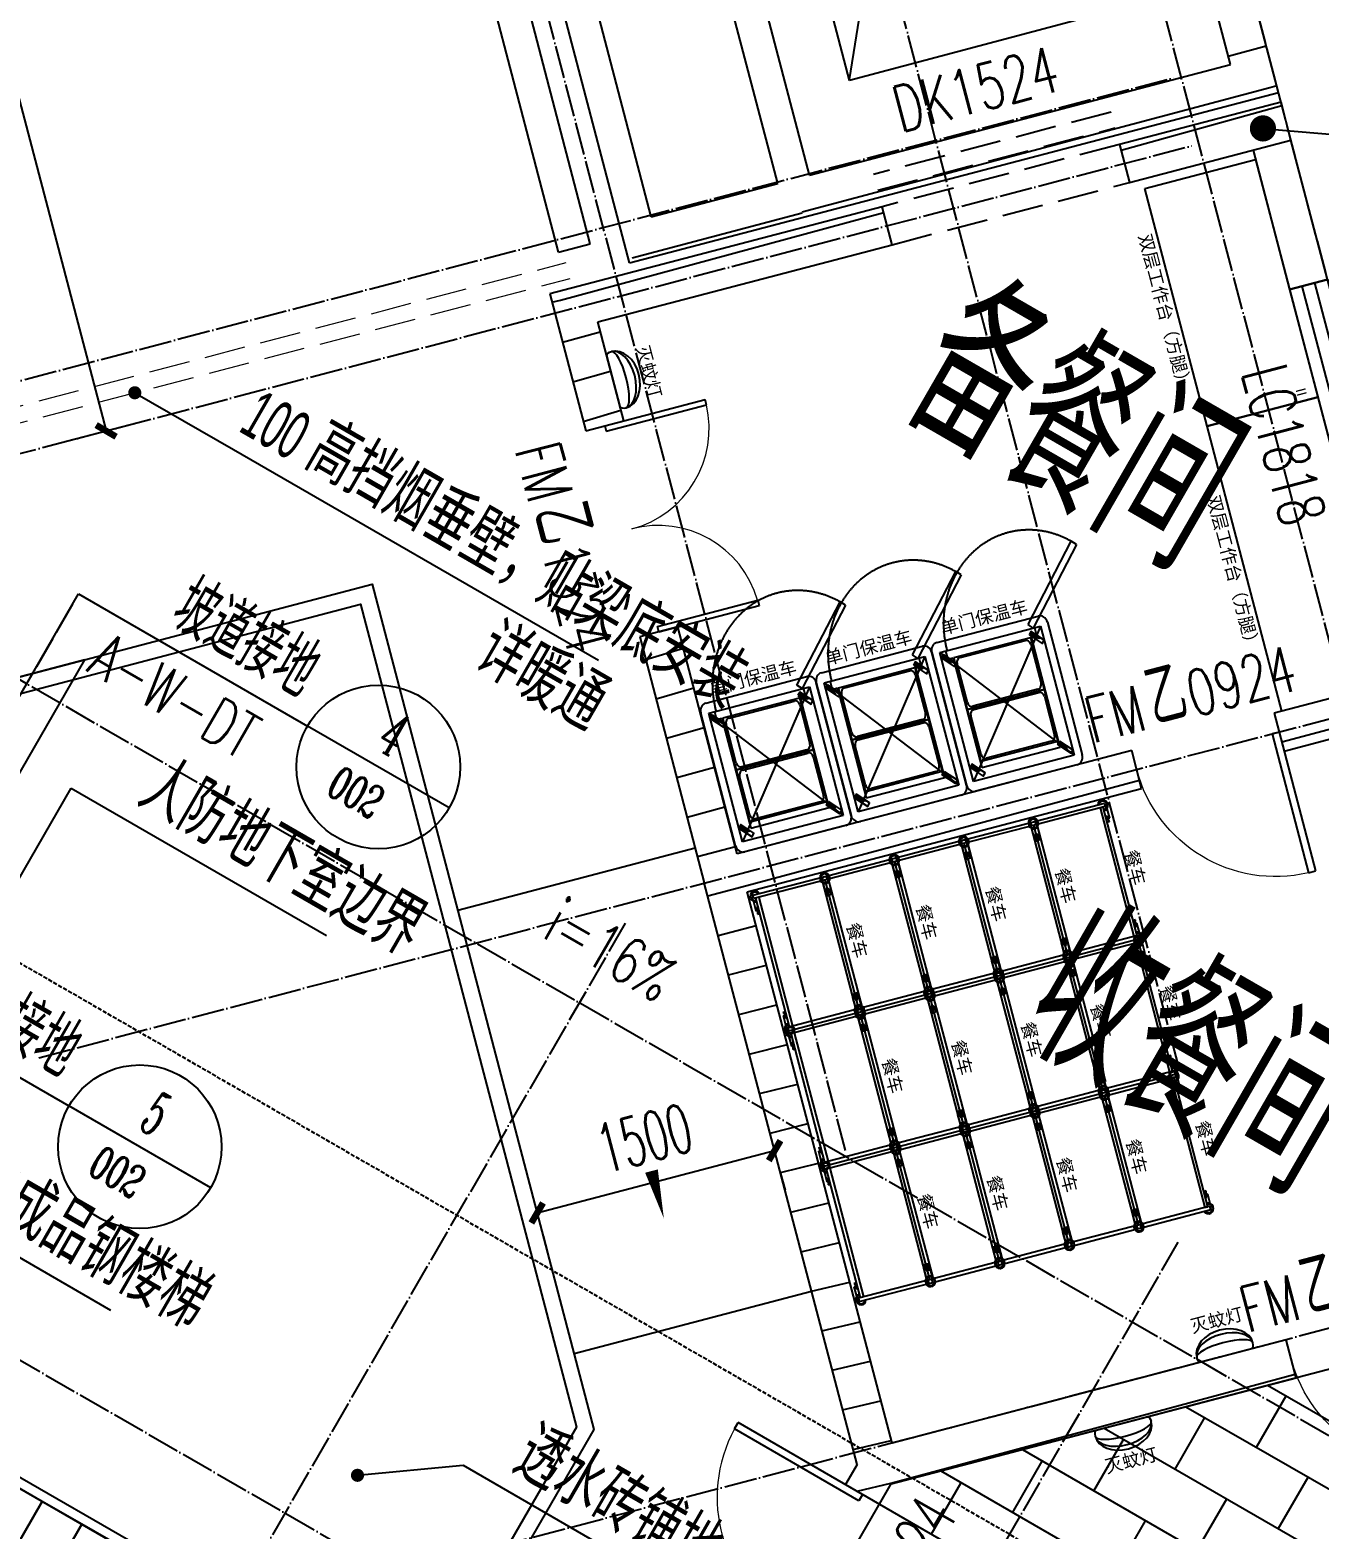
# Model space of a CAD drawing. Header units: millimetres. Extents: x 216654360 to 218309126, y 218099985 to 219647706.
# Drawn here: x 217977251 to 217985128, y 218896291 to 218905456 of the extents above; entities that cross this region are included whole.
import ezdxf
from ezdxf.enums import TextEntityAlignment as Align
from ezdxf.xclip import XClip

# ---------------------------------------------------------------- set-up
doc = ezdxf.new("R2010")
doc.units = ezdxf.units.MM
doc.header["$LTSCALE"] = 1000
doc.header["$XCLIPFRAME"] = 0
for name, pattern in [('02-博雅楼平面图（V8）$0$DASH', [0.35, 0.25, -0.1]), ('DASH', [0.35, 0.25, -0.1]), ('DOTE', [2.4200000000000004, 2, -0.2, 0.02, -0.2]), ('HIDDEN', [0.375, 0.25, -0.125])]:
    doc.linetypes.add(name, pattern=pattern)
doc.layers.add('02-博雅楼平面图（V8）$0$A-FLOR-OVHD', color=173, linetype='02-博雅楼平面图（V8）$0$DASH', lineweight=9)
for name, color, linetype in [('A-ANNO-DIMS', 3, 'Continuous'), ('A-ANNO-DOTE', 1, 'DOTE'), ('A-ANNO-IDEN', 3, 'Continuous'), ('A-ANNO-IDEN-INDX', 3, 'Continuous'), ('A-ANNO-TXT', 7, 'Continuous'), ('A-DOOR-FM', 181, 'Continuous'), ('A-DOOR-HOLE', 161, 'Continuous'), ('A-DOOR-IDEN', 53, 'Continuous'), ('A-FLOR', 91, 'Continuous'), ('A-FLOR-RAIL', 71, 'Continuous'), ('A-FLOR-SPCL', 245, 'Continuous'), ('A-FM-IDEN', 181, 'Continuous'), ('A-WALL', 2, 'Continuous'), ('A-WALL-MSNW', 2, 'Continuous'), ('A-WALL-PATT', 252, 'Continuous'), ('A-WALL-SHEA', 2, 'Continuous'), ('A-WIND', 161, 'Continuous'), ('DIM_LEAD', 3, 'Continuous'), ('K.R-厨房设备.V', 252, 'Continuous'), ('K.R-厨房设备.辅助1', 251, 'Continuous'), ('N.R-厨房设备.名称标注', 251, 'Continuous'), ('PUB_HATCH', 8, 'Continuous'), ('PUB_TEXT', 7, 'Continuous'), ('现状植物', 3, 'Continuous')]:
    doc.layers.add(name, color=color, linetype=linetype)
doc.styles.add('_TCH_DIM', font='JZFZ_ENA', dxfattribs={"width": 0.7, "bigfont": 'JZFZ_CNB'})
doc.styles.add('_TCH_DIM_T3', font='SIMPLEX.shx', dxfattribs={"width": 0.5647058823529413, "bigfont": 'GBCBIG.shx'})
doc.styles.add('A_AXIS', font='COMPLEX', dxfattribs={"width": 0.8, "bigfont": 'HZ'})
doc.styles.add('A_DIM', font='SIMPLEX', dxfattribs={"width": 0.7, "bigfont": 'HZ'})
doc.styles.add('AUDIT_D_250603204042-0', font='SIMPLEX', dxfattribs={"width": 0.7, "bigfont": 'HZ'})
doc.styles.add('水纹标注', font='')
doc.styles.add('设备名称标注字体', font='')
doc.styles.get('水纹标注').set_extended_font_data('SimSun')
doc.styles.get('设备名称标注字体').set_extended_font_data('SimSun')
doc.dimstyles.new('_TCH_ARCH&&100', dxfattribs={"dimtxt": 297.5, "dimasz": 100, "dimexe": 250, "dimexo": 300, "dimgap": 126.25, "dimtad": 1, "dimdec": 0, "dimzin": 0, "dimdsep": 46, "dimtxsty": '_TCH_DIM_T3', "dimblk": 'ARCHTICK', "dimcen": 0.09, "dimclrt": 7, "dimazin": 2, "dimtfac": 1, "dimtdec": 0, "dimtix": 1, "dimtmove": 2, "dimatfit": 3, "dimfxl": 100, "dimtolj": 1, "dimtzin": 0, "dimarcsym": 0})
pattern_1 = [(45, (0, 179.51135), (-176.776766007315, 176.776766007315), [])]
pattern_2 = [(45, (-6165879.106576437, -59303.14459915766), (-176.776766007315, 176.776766007315), [])]

# ---------------------------------------------------------------- blocks, each defined once
blk = doc.blocks.new('123fgtse44')
at = {"layer": 'A-WALL-PATT'}
for points in [[(4631685.040620364, 8945.096532248805), (4631685.040620373, 13231.52384834772), (4634589.973001644, 16106.19402483446), (4638345.040621952, 12311.59608684113), (4638345.040621952, 8945.096532248805)], [(4631785.040620364, 9045.096532248805), (4631785.040620373, 13189.79544137881), (4634589.232524537, 15964.77460716607), (4638245.040621952, 12270.48111611832), (4638245.040621952, 9045.096532248805)]]:
    blk.add_lwpolyline(points, close=True, dxfattribs=at)
blk = doc.blocks.new('_ArchTick')
at = {"color": 0, "linetype": 'ByBlock', "const_width": 0.4}
blk.add_lwpolyline([(-0.5, -0.5), (0.5, 0.5)], dxfattribs=at)
blk = doc.blocks.new('*D553')
at = {"layer": 'A-ANNO-DIMS', "color": 0, "lineweight": -2, "transparency": 16777216}
for p, q in [((4632017.486447911, 9699.554576286857), (4632017.486447911, 10899.55410565101)), ((4632193.849875938, 10899.55410565101), (4632267.486447911, 10899.55410565101)), ((4632193.849875938, 9699.554576286857), (4632267.486447911, 9699.554576286857))]:
    blk.add_line(p, q, dxfattribs=at)
at = {"layer": 'Defpoints', "color": 0, "transparency": 16777216}
for p in [(4631893.849875938, 10899.55410565101), (4632017.486447911, 10899.55410565101), (4631893.849875938, 9699.554576286857)]:
    blk.add_point(p, dxfattribs=at)
at = {"layer": 'A-ANNO-DIMS', "color": 0, "lineweight": -2, "transparency": 16777216, "xscale": 100, "yscale": 100, "zscale": 100}
for p, rotation in [((4632017.486447911, 10899.55410565101), 90), ((4632017.486447911, 9699.554576286857), 270)]:
    blk.add_blockref('_ArchTick', p, dxfattribs=dict(at, rotation=rotation))
at = {"layer": 'A-ANNO-DIMS', "color": 7, "transparency": 16777216, "insert": (4631742.486447911, 10299.55434096968), "char_height": 297.5, "attachment_point": 5, "rotation": 90, "style": '_TCH_DIM_T3'}
blk.add_mtext('\\A1;1200', dxfattribs=at)
blk = doc.blocks.new('*D554')
at = {"layer": 'A-ANNO-DIMS', "color": 0, "lineweight": -2, "transparency": 16777216}
for p, q in [((4632017.486447911, 10899.55410565101), (4632017.486447911, 13899.55389316636)), ((4632193.849875938, 13899.55389316636), (4632267.486447911, 13899.55389316636)), ((4632193.849875938, 10899.55410565101), (4632267.486447911, 10899.55410565101))]:
    blk.add_line(p, q, dxfattribs=at)
at = {"layer": 'Defpoints', "color": 0, "transparency": 16777216}
for p in [(4631893.849875938, 13899.55389316636), (4632017.486447911, 13899.55389316636), (4631893.849875938, 10899.55410565101)]:
    blk.add_point(p, dxfattribs=at)
at = {"layer": 'A-ANNO-DIMS', "color": 0, "lineweight": -2, "transparency": 16777216, "xscale": 100, "yscale": 100, "zscale": 100}
for p, rotation in [((4632017.486447911, 13899.55389316636), 90), ((4632017.486447911, 10899.55410565101), 270)]:
    blk.add_blockref('_ArchTick', p, dxfattribs=dict(at, rotation=rotation))
at = {"layer": 'A-ANNO-DIMS', "color": 7, "transparency": 16777216, "insert": (4631742.486447911, 12399.55399940943), "char_height": 297.5, "attachment_point": 5, "rotation": 90, "style": '_TCH_DIM_T3'}
blk.add_mtext('\\A1;3000', dxfattribs=at)
blk = doc.blocks.new('*D555')
at = {"layer": 'A-ANNO-DIMS', "color": 0, "lineweight": -2, "transparency": 16777216}
for p, q in [((4632017.486447911, 13899.55389316636), (4632017.486447911, 15483.87282865908)), ((4632193.849875938, 15483.87282865908), (4632267.486447911, 15483.87282865908)), ((4632193.849875938, 13899.55389316636), (4632267.486447911, 13899.55389316636))]:
    blk.add_line(p, q, dxfattribs=at)
at = {"layer": 'Defpoints', "color": 0, "transparency": 16777216}
for p in [(4631893.849875938, 15483.87282865908), (4632017.486447911, 15483.87282865908), (4631893.849875938, 13899.55389316636)]:
    blk.add_point(p, dxfattribs=at)
at = {"layer": 'A-ANNO-DIMS', "color": 0, "lineweight": -2, "transparency": 16777216, "xscale": 100, "yscale": 100, "zscale": 100}
for p, rotation in [((4632017.486447911, 15483.87282865908), 90), ((4632017.486447911, 13899.55389316636), 270)]:
    blk.add_blockref('_ArchTick', p, dxfattribs=dict(at, rotation=rotation))
at = {"layer": 'A-ANNO-DIMS', "color": 7, "transparency": 16777216, "insert": (4631742.486447911, 14691.71336091346), "char_height": 297.5, "attachment_point": 5, "rotation": 90, "style": '_TCH_DIM_T3'}
blk.add_mtext('\\A1;1584', dxfattribs=at)
blk = doc.blocks.new('213rgt')
at = {"layer": 'PUB_HATCH'}
h = blk.add_hatch(dxfattribs=at)
h.set_pattern_fill('普通砖', color=256, scale=100, style=0)
h.set_pattern_definition(pattern_1)
h.paths.add_polyline_path([(4637546.432490196, 21478.48986217963), (4637885.797321221, 21476.67188977326), (4634440.172023651, 24960.26544450018), (4634410.129287692, 24649.3528198024)])
h = blk.add_hatch(dxfattribs=at)
h.set_pattern_fill('普通砖', color=256, scale=100, style=0)
h.set_pattern_definition(pattern_1)
h.paths.add_polyline_path([(4635668.103863325, 19450.89874789076), (4635752.295349454, 19365.38936174843), (4637885.797321221, 21476.67188977326), (4637546.432490196, 21478.48986217963), (4635654.982021354, 19606.73798178159)])
h = blk.add_hatch(dxfattribs=at)
h.set_pattern_fill('普通砖', color=256, scale=100, style=0)
h.set_pattern_definition(pattern_1)
h.paths.add_polyline_path([(4634971.490336894, 18592.71813479806), (4635752.315625225, 19365.40895026661), (4635668.103863325, 19450.89874789076), (4635512.822457267, 19466.05869776641), (4634944.878597278, 18904.03155689676)])
at = {"color": 7}
blk.add_lwpolyline([(4635578.471884931, 20230.36204200436), (4633188.168717794, 22648.30617012794), (4634251.675193052, 23706.12238006282), (4636641.978360187, 21288.17825193936)], close=True, dxfattribs=at)
blk.add_lwpolyline([(4634247.656467238, 23710.1842448836), (4635574.109182337, 20234.77066191676)], dxfattribs=at)
at = {"layer": 'A-WALL'}
for p, q in [((4637885.797321221, 21476.67188977326), (4634440.172023651, 24960.26544450018)), ((4637546.432490196, 21478.48986217963), (4634410.129287692, 24649.3528198024)), ((4635654.982021354, 19606.73798178159), (4632517.651442022, 22778.70156667003)), ((4635512.822457267, 19466.05869776641), (4632375.412210899, 22638.1028291353)), ((4634971.490336894, 18592.71813479806), (4631591.111859453, 22010.40796355764)), ((4634944.878597278, 18904.03155689676), (4631807.14932326, 22076.39391122061)), ((4635654.982021354, 19606.73798178159), (4637546.432490196, 21478.48986217963)), ((4635752.295349454, 19365.38936174843), (4637885.797321221, 21476.67188977326)), ((4634944.878597278, 18904.03155689676), (4635512.822457267, 19466.05869776641)), ((4634971.490336894, 18592.71813479806), (4635752.315625225, 19365.40895026661))]:
    blk.add_line(p, q, dxfattribs=at)
blk = doc.blocks.new('2929sk')
at = {"layer": 'A-ANNO-DOTE', "ltscale": 0.1}
for p, q in [((-96525.37773838639, -68391.94024353585), (-96525.37773838639, -52367.55223465196)), ((-92625.37773838639, -68391.94024353585), (-92625.37773838639, -52367.55223465196)), ((-88725.37773838639, -68391.94024353585), (-88725.37773838639, -52367.55223465225)), ((-92464.81219112221, -63330.05629134141), (-98314.69186109677, -69118.99469547207)), ((-76418.61381632835, -64231.21274252643), (-104712.9936713753, -64231.21274252632)), ((-89932.5912610041, -65888.93439728423), (-95782.47093097866, -71677.87280141475)), ((-100643.7788584344, -67610.51247166691), (-76449.35730994213, -92059.63334024174)), ((-76418.61381632835, -67831.21274252632), (-104712.9936713753, -67831.21274252632)), ((-94485.9579110723, -67862.11500560981), (-79531.93957674131, -82973.55716156983)), ((-87400.37033088598, -68447.81250322697), (-93250.25000086054, -74236.75090735749)), ((-87097.9106086772, -68753.4562769924), (-92947.79027865175, -74542.39468112291)), ((-95978.63680620492, -69339.24388151185), (-81024.61847187392, -84450.68603747187)), ((-97080.37599070836, -70429.5056708681), (-76058.41759931203, -91672.76625369594))]:
    blk.add_line(p, q, dxfattribs=at)
blk = doc.blocks.new('102060100002')
at = {"layer": 'K.R-厨房设备.V'}
for p, q in [((41, -18.5), (21, -18.5)), ((21, -18.5), (21, -491.5)), ((41, -491.5), (41, -18.5)), ((41, -31), (809, -31)), ((809, -51), (41, -51)), ((809, -491.5), (809, -18.5)), ((809, -18.5), (829, -18.5)), ((829, -18.5), (829, -491.5)), ((21, -491.5), (41, -491.5)), ((809, -459), (41, -459)), ((41, -459), (41, -479)), ((41, -479), (809, -479)), ((829, -491.5), (809, -491.5))]:
    blk.add_line(p, q, dxfattribs=at)
at = {"layer": 'K.R-厨房设备.V', "color": 251}
for p, q in [((55.49489742783044, -12), (112, -12)), ((95.72169491555542, -31), (95.72169491555542, -19.96436311300204)), ((95.72169491555542, -19.96436311300204), (105.9679527979461, -19.96436311300204)), ((105.9679527979461, -19.96436311300204), (105.9679527979461, -31)), ((112, -12), (112, -31)), ((132, -16), (132, -31)), ((718, -16), (718, -31)), ((794.5051025721659, -12), (738, -12)), ((738, -12), (738, -31)), ((754.2783050844446, -19.96436311300204), (744.032047202054, -19.96436311300204)), ((744.032047202054, -19.96436311300204), (744.032047202054, -31)), ((754.2783050844446, -31), (754.2783050844446, -19.96436311300204)), ((55.49489742783044, -498), (112, -498)), ((95.72169491555542, -479), (95.72169491555542, -490.035636886998)), ((95.72169491555542, -490.035636886998), (105.9679527979461, -490.035636886998)), ((105.9679527979461, -490.035636886998), (105.9679527979461, -479)), ((112, -498), (112, -479)), ((132, -494), (132, -479)), ((718, -494), (718, -479)), ((738, -498), (738, -479)), ((794.5051025721659, -498), (738, -498)), ((744.032047202054, -490.035636886998), (744.032047202054, -479)), ((754.2783050844446, -490.035636886998), (744.032047202054, -490.035636886998)), ((754.2783050844446, -479), (754.2783050844446, -490.035636886998))]:
    blk.add_line(p, q, dxfattribs=at)
for centre, radius, start, end in [((31, -31), 31, 0, 251.180936630865), ((819, -31), 31, 288.819063369135, 180), ((31, -31), 25, 0, 246.4218215216899), ((148.5437699965623, -86.98954533913638), 72.8917819315493, 103.1183627500191, 120.0888787195495), ((701.456230003434, -86.98954533913638), 72.8917819315493, 59.91112128045053, 76.88163724998095), ((819, -31), 25, 293.5781784783101, 180), ((31, -479), 31, 108.819063369135, 0), ((31, -479), 25, 113.5781784783101, 0), ((148.5437699965623, -423.0104546608636), 72.8917819315493, 239.9111212804505, 256.8816372499809), ((701.456230003434, -423.0104546608636), 72.8917819315493, 283.1183627500191, 300.0888787195495), ((819, -479), 31, 180, 71.180936630865), ((819, -479), 25, 180, 66.42182152168995)]:
    blk.add_arc(centre, radius, start, end, dxfattribs=at)
blk = doc.blocks.new('rawen单门宴会保温车（热）')
at = {"layer": 'K.R-厨房设备.V', "linetype": 'HIDDEN', "ltscale": 6}
for p, q in [((748.4999999999054, -866.6210377105324), (51.5, -61.62103771051807)), ((51.49999999990541, -866.621037710489), (748.5, -61.62103771051807)), ((671.5, -129.6210377105181), (128.5, -129.6210377105181)), ((128.5, -129.6210377105181), (128.4999999999054, -816.6210377105181)), ((671.4999999999054, -816.6210377105181), (671.5, -129.6210377105181)), ((128.4999999999054, -816.6210377105181), (91.49999999990541, -816.6210377105181)), ((91.49999999990541, -816.6210377105181), (91.49999999990541, -866.621037710489)), ((708.4999999999054, -816.6210377105181), (671.4999999999054, -816.6210377105181)), ((708.4999999999054, -866.6210377105324), (708.4999999999054, -816.6210377105181))]:
    blk.add_line(p, q, dxfattribs=at)
at = {"layer": 'K.R-厨房设备.V', "linetype": 'ByBlock'}
for p, q in [((51.49999999990541, -866.621037710489), (51.5, -61.62103771051807)), ((51.5, -61.62103771051807), (748.5, -61.62103771051807)), ((748.5, -61.62103771051807), (748.4999999999054, -866.6210377105324)), ((748.4999999999054, -866.6210377105324), (51.49999999990541, -866.621037710489))]:
    blk.add_line(p, q, dxfattribs=at)
blk.add_lwpolyline([(50, 0), (750, 0, -0.414213562373095), (800, -50), (800, -880, -0.414213562373095), (750, -930), (50, -930, -0.414213562373095), (0, -880), (0, -50, -0.414213562373095)], format="xyb", close=True, dxfattribs=at)
at = {"layer": 'K.R-厨房设备.辅助1', "linetype": 'ByBlock'}
for p, q in [((134.6837661840182, -147.0768818332745), (87.66116523520031, -100.0542808842893)), ((130.4411254968945, -151.3195225203834), (87.66116523517849, -108.539562258522)), ((126.1984848097636, -155.5621632075072), (87.66116523516393, -117.0248436327547)), ((121.9558441226327, -159.8048038946163), (87.66116523514938, -125.510125007002)), ((728.9558441226472, -159.8048038946454), (681.9332431738294, -112.7822029456456)), ((733.1984848097636, -155.5621632075363), (690.4185245480548, -112.7822029456602)), ((737.4411254968945, -151.3195225204126), (698.9038059222949, -112.7822029456747)), ((741.6837661840182, -147.0768818333036), (707.3890872965349, -112.7822029456893)), ((121.9558441226327, -844.8048038946163), (74.9332431738294, -797.7822029456166)), ((126.1984848097636, -840.5621632075074), (83.41852454805485, -797.782202945631)), ((130.4411254968945, -836.3195225203834), (91.90380592229485, -797.7822029456456)), ((134.6837661840182, -832.0768818332742), (100.3890872965349, -797.7822029456602)), ((741.6837661839309, -832.0768818333036), (694.661165235113, -785.0542808843182)), ((737.4411254967999, -836.3195225204126), (694.6611652351057, -793.5395622585511)), ((733.1984848096763, -840.5621632075215), (694.6611652350839, -802.0248436327838)), ((728.9558441225527, -844.8048038946453), (694.6611652350621, -810.5101250070311))]:
    blk.add_line(p, q, dxfattribs=at)
at = {"layer": 'K.R-厨房设备.辅助1', "linetype": 'HIDDEN', "ltscale": 6}
for p, q in [((-320.6427483684165, -1288.763786078854), (101.4999999999054, -866.621037710489)), ((129.7842712473866, -894.9053089579556), (-292.3584771209935, -1317.048057326306)), ((101.4999999999054, -866.621037710489), (129.7842712473866, -894.9053089579556)), ((-320.6427483684165, -1288.763786078854), (-292.3584771209935, -1317.048057326306))]:
    blk.add_line(p, q, dxfattribs=at)
at = {"layer": 'K.R-厨房设备.辅助1', "linetype": 'ByBlock'}
for points in [[(123.0165042943991, -165.8152115347057), (52.30582617588516, -95.10453341591528), (69.98349570557912, -77.42686388628681), (140.6941738241003, -148.1375420050772)], [(747.6941738241003, -148.1375420050917), (676.9834957055791, -77.42686388631591), (659.3058261758852, -95.10453341594439), (730.016504294399, -165.8152115347348)], [(665, -491.6210377104744), (135, -491.6210377104744), (135, -166.6210377104744), (665, -166.6210377104744)], [(665, -816.6210377104743), (135, -816.6210377104743), (135, -491.6210377104744), (665, -491.6210377104744)], [(140.6941738241003, -833.1375420050626), (69.98349570557912, -762.4268638862868), (52.30582617588516, -780.1045334159153), (123.0165042943991, -850.8152115347057)], [(730.0165042943263, -850.8152115347349), (659.3058261757978, -780.1045334159443), (676.9834957054918, -762.4268638863158), (747.694173824013, -833.1375420051064)]]:
    blk.add_lwpolyline(points, close=True, dxfattribs=at)
for points in [[(625, -481.6210377104744), (175, -481.6210377104744, -0.4142135623730951), (145, -451.6210377104744), (145, -206.6210377104744, -0.4142135623730951), (175, -176.6210377104744), (625, -176.6210377104744, -0.4142135623730951), (655, -206.6210377104744), (655, -451.6210377104744, -0.4142135623730951)], [(625, -806.6210377104743), (175, -806.6210377104743, -0.4142135623730951), (145, -776.6210377104743), (145, -531.6210377104744, -0.4142135623730951), (175, -501.6210377104744), (625, -501.6210377104744, -0.4142135623730951), (655, -531.6210377104744), (655, -776.6210377104743, -0.4142135623730951)]]:
    blk.add_lwpolyline(points, format="xyb", close=True, dxfattribs=at)
at = {"layer": 'K.R-厨房设备.辅助1', "linetype": 'HIDDEN', "ltscale": 6}
blk.add_arc((101.5, -866.621037710489), 597.0000000000008, 228.841791308256, 0, dxfattribs=at)
blk = doc.blocks.new('*U188')
at = {"layer": 'K.R-厨房设备.V'}
for p, q in [((0, 0), (1800, 4.547473508864641e-13)), ((9.313225746154785e-10, -700), (0, 0)), ((1800, 4.547473508864641e-13), (1800.000000000931, -699.9999999999995)), ((1800.000000000931, -699.9999999999995), (9.313225746154785e-10, -700))]:
    blk.add_line(p, q, dxfattribs=at)
at = {"layer": 'K.R-厨房设备.辅助1', "color": 251, "style": '水纹标注'}
blk.add_text('Ⅱ', height=60, rotation=0.0001620461234168421, dxfattribs=at).set_placement((1785.809886171249, -59.99975730894903), align=Align.TOP_RIGHT)
blk = doc.blocks.new('*U189')
at = {"layer": 'K.R-厨房设备.V'}
for p, q in [((0, 0), (1500, -9.30867827264592e-10)), ((9.313225746154785e-10, -700), (0, 0)), ((1500, -9.30867827264592e-10), (1500.000000000931, -700.0000000009309)), ((1500.000000000931, -700.0000000009309), (9.313225746154785e-10, -700))]:
    blk.add_line(p, q, dxfattribs=at)
at = {"layer": 'K.R-厨房设备.辅助1', "color": 251, "style": '水纹标注'}
blk.add_text('Ⅱ', height=60, rotation=0.0001620461234168421, dxfattribs=at).set_placement((1485.809886171249, -59.99975730988035), align=Align.TOP_RIGHT)
blk = doc.blocks.new('ZXC0053')
at = {"layer": 'K.R-厨房设备.V', "color": 6}
blk.add_line((18.76061302839298, 0), (381.1433456769029, 0), dxfattribs=at)
for centre, major_axis, ratio, start_param, end_param in [((18.76061302839298, -25), (0, -25), 0.7504245211357194, 9.424777960769381, 10.99557428756427), ((199.9519793526524, -25), (-200, 0), 0.475, 0, 3.141592653589792)]:
    blk.add_ellipse(centre, major_axis=major_axis, ratio=ratio, start_param=start_param, end_param=end_param, dxfattribs=at)
at = {"layer": 'K.R-厨房设备.V', "color": 6, "extrusion": (0, 0, -1)}
blk.add_ellipse((381.1433456769029, -25), major_axis=(0, -25), ratio=0.7504245211357194, start_param=9.424777960769381, end_param=10.99557428756427, dxfattribs=at)
at = {"layer": 'K.R-厨房设备.V', "color": 251}
for centre, major_axis, ratio in [((199.9519793526524, -25), (-200, 0), 0.175), ((199.9759896763226, -25), (-199.9759896763244, 0), 0.3750450247621873)]:
    blk.add_ellipse(centre, major_axis=major_axis, ratio=ratio, start_param=0, end_param=3.141592653589792, dxfattribs=at)
blk = doc.blocks.new('12asrttt')
at = {"xscale": 1.058823529411765, "yscale": 0.980392156862745, "rotation": 134.6720613309525}
for p in [(6326305.772482404, 16221.27975268569), (6325993.427593969, 15912.49003501697), (6325681.082705533, 15603.70031734825), (6326907.250739608, 15612.87653071214), (6325368.737817097, 15294.91059967953), (6326594.905851172, 15304.08681304342), (6325056.392928662, 14986.12088201102), (6326282.560962737, 14995.2970953747), (6327508.728996809, 15004.47330873769), (6325970.216074301, 14686.50737770598), (6327196.384108373, 14695.68359106898), (6325657.871185865, 14377.71766003747), (6326884.039219937, 14386.89387340025), (6326571.694331502, 14078.10415573153), (6326259.349443066, 13769.31443806302)]:
    blk.add_blockref('102060100002', p, dxfattribs=at)
at = {"layer": 'K.R-厨房设备.V', "rotation": 314.6720613309833}
for name, p in [('*U189', (6324866.204047952, 21052.35757172593)), ('*U188', (6325920.776074814, 19985.64400184839))]:
    blk.add_blockref(name, p, dxfattribs=at)
at = {"layer": 'K.R-厨房设备.V'}
for name, p, xscale, yscale, rotation in [('rawen单门宴会保温车（热）', (6325802.032086355, 17335.9061907231), 0.9125000000000002, 1.010752688172043, 224.6720613309673), ('ZXC0053', (6322269.124524603, 17792.8591325653), 0.8874999999999998, 1.333333333333333, 134.69999999986), ('rawen单门宴会保温车（热）', (6325282.898149014, 16822.68113765151), 0.9125000000000002, 1.010752688172043, 224.6720613309673), ('rawen单门宴会保温车（热）', (6324763.764211672, 16309.45608457993), 0.9125000000000002, 1.010752688172043, 224.6720613309673), ('ZXC0053', (6328489.551400518, 14758.91931264367), 0.8875, 1.333333333333334, 224.6999999998604), ('ZXC0053', (6327891.563541571, 13830.10412776491), 0.8875, 1.333333333333334, 44.67767588458597)]:
    blk.add_blockref(name, p, dxfattribs=dict(at, xscale=xscale, yscale=yscale, rotation=rotation))
at = {"layer": 'N.R-厨房设备.名称标注', "attachment_point": 7, "style": '设备名称标注字体'}
for s, insert, char_height, rotation in [('双层工作台（方腿）', (6324471.445948115, 20282.73611277249), 80, 314.67206133098324), ('双层工作台（方腿）', (6325631.475177662, 19109.35118590854), 80, 314.67206133098324), ('灭蚊灯', (6322153.069766593, 18160.00188827041), 79.99999999999999, 314.69985474465454), ('单门保温车', (6324665.973300078, 17575.07674557345), 80, 44.67191607576186), ('单门保温车', (6324146.839362737, 17061.85169250187), 80, 44.67191607576186), ('单门保温车', (6323627.705425396, 16548.62663943029), 80, 44.67191607576186), ('餐车', (6326279.398625358, 16981.65039584308), 80, 314.6719160757471), ('餐车', (6325967.053736926, 16672.86067817348), 80, 314.6719160757471), ('餐车', (6325654.708848491, 16364.07096050574), 80, 314.6719160757471), ('餐车', (6326880.876882563, 16373.24717386893), 80, 314.6719160757471), ('餐车', (6325342.363960056, 16055.28124283614), 80, 314.6719160757471), ('餐车', (6326568.531994126, 16064.45745620119), 80, 314.6719160757471), ('餐车', (6325030.019071618, 15746.49152516841), 80, 314.6719160757471), ('餐车', (6326256.187105691, 15755.66773853159), 80, 314.6719160757471), ('餐车', (6327482.355139763, 15764.84395189478), 80, 314.6719160757471), ('餐车', (6325943.842217255, 15446.87802086292), 80, 314.6719160757471), ('餐车', (6327170.010251329, 15456.05423422611), 80, 314.6719160757471), ('餐车', (6325631.497328821, 15138.08830319519), 80, 314.6719160757471), ('餐车', (6326857.665362893, 15147.26451655652), 80, 314.6719160757471), ('餐车', (6326545.320474457, 14838.47479888877), 80, 314.6719160757471), ('灭蚊灯', (6328122.408644814, 14642.86455463386), 80, 44.699854744655006), ('餐车', (6326232.975586021, 14529.68508121918), 80, 314.6719160757471), ('灭蚊灯', (6328097.745224182, 13639.10821040533), 80, 44.677675884585966)]:
    blk.add_mtext(s, dxfattribs=dict(at, insert=insert, char_height=char_height, rotation=rotation))
blk = doc.blocks.new('123st5325')
at = {"layer": 'A-ANNO-IDEN'}
blk.add_lwpolyline([(6136743.015880041, -215557.2529865011, 0, 0, 0), (6140139.293398626, -215556.2152179851, 0, 0, 0), (6140143.015880043, -213277.2529865033, 0, 80.00000000000001, 0), (6140142.52585747, -213577.2525862995, 0, 0, 0)], format="xyseb", dxfattribs=at)
at = {"layer": 'A-FLOR-RAIL'}
for p, q in [((6139483.015880052, -214897.2529864484), (6139483.015880043, -211759.6568585093)), ((6139483.015880043, -211759.6568585093), (6139543.015880043, -211759.6568585092)), ((6139543.015880044, -214957.2529865029), (6139543.015880043, -211759.6568585092)), ((6140743.015444173, -212931.8679607314), (6140803.015444173, -212931.8679526232)), ((6140743.015880041, -216157.2529865019), (6140743.015444173, -212931.8679607314)), ((6140803.01588817, -216217.2529919599), (6140803.015444173, -212931.8679526232)), ((6135903.015880042, -214897.2529865011), (6139483.015880052, -214897.2529864484)), ((6135903.015880042, -214897.2529865011), (6135903.015880042, -214957.2529865011)), ((6135903.015880042, -214957.2529865011), (6139543.015880044, -214957.2529865029)), ((6135903.01588004, -216157.2525446009), (6135903.015874562, -216217.2525446009)), ((6135903.01588004, -216157.2525446009), (6140743.015880041, -216157.2529865019)), ((6135903.015874562, -216217.2525446009), (6140803.01588817, -216217.2529919599))]:
    blk.add_line(p, q, dxfattribs=at)
at = {"layer": 'A-WALL-SHEA'}
blk.add_lwpolyline([(6139543.015880043, -211758.8233065528), (6139543.015880043, -212997.2529865033), (6140743.015880043, -212997.2529865033), (6140743.015880043, -212971.4559142984)], dxfattribs=at)
for points in [[(6140743.015880043, -213277.2529865033), (6140743.015880043, -212997.2529865033), (6139543.015880043, -212997.2529865033), (6139543.015880043, -213277.2529865033)], [(6140743.015880043, -213557.2529865033), (6140743.015880043, -213277.2529865033), (6139543.015880043, -213277.2529865033), (6139543.015880043, -213557.2529865033)], [(6140743.015880043, -213837.2529865033), (6140743.015880043, -213557.2529865033), (6139543.015880043, -213557.2529865033), (6139543.015880043, -213837.2529865033)], [(6140743.015880043, -214117.252986503), (6140743.015880043, -213837.252986503), (6139543.015880043, -213837.252986503), (6139543.015880043, -214117.252986503)], [(6140743.015880043, -214397.2529865026), (6140743.015880043, -214117.2529865026), (6139543.015880043, -214117.2529865026), (6139543.015880043, -214397.2529865026)], [(6140743.015880043, -214677.2529865023), (6140743.015880043, -214397.2529865023), (6139543.015880043, -214397.2529865023), (6139543.015880043, -214677.2529865023)], [(6140743.015880043, -214957.2529865019), (6140743.015880043, -214677.2529865019), (6139543.015880043, -214677.2529865019), (6139543.015880043, -214957.2529865019)], [(6135903.01588004, -216157.2529865011), (6135903.015880042, -214957.2529865011), (6134183.015880042, -214957.252986501), (6134183.01588004, -216157.252986501)], [(6135903.015880041, -216157.2529865011), (6136183.015880041, -216157.2529865011), (6136183.015880041, -214957.2529865011), (6135903.015880041, -214957.2529865011)], [(6136183.015880041, -216157.2529865011), (6136463.015880041, -216157.2529865011), (6136463.015880041, -214957.2529865011), (6136183.015880041, -214957.2529865011)], [(6136463.015880041, -216157.2529865011), (6136743.015880041, -216157.2529865011), (6136743.015880041, -214957.2529865011), (6136463.015880041, -214957.2529865011)], [(6136743.015880041, -216157.2529865011), (6137023.015880041, -216157.2529865011), (6137023.015880041, -214957.2529865011), (6136743.015880041, -214957.2529865011)], [(6137023.015880041, -216157.2529865011), (6137303.015880041, -216157.2529865011), (6137303.015880041, -214957.2529865011), (6137023.015880041, -214957.2529865011)], [(6137303.015880041, -216157.2529865011), (6137583.015880041, -216157.2529865011), (6137583.015880041, -214957.2529865011), (6137303.015880041, -214957.2529865011)], [(6137583.015880041, -216157.2529865011), (6137863.015880041, -216157.2529865011), (6137863.015880041, -214957.2529865011), (6137583.015880041, -214957.2529865011)], [(6137863.015880041, -216157.2529865011), (6138143.015880041, -216157.2529865011), (6138143.015880041, -214957.2529865011), (6137863.015880041, -214957.2529865011)], [(6138143.015880041, -216157.2529865011), (6138423.015880041, -216157.2529865011), (6138423.015880041, -214957.2529865011), (6138143.015880041, -214957.2529865011)], [(6138423.015880041, -216157.2529865011), (6138703.015880041, -216157.2529865011), (6138703.015880041, -214957.2529865011), (6138423.015880041, -214957.2529865011)], [(6138703.015880041, -216157.2529865011), (6138983.015880041, -216157.2529865011), (6138983.015880041, -214957.2529865011), (6138703.015880041, -214957.2529865011)], [(6138983.015880041, -216157.2529865011), (6139263.015880041, -216157.2529865011), (6139263.015880041, -214957.2529865011), (6138983.015880041, -214957.2529865011)], [(6139263.015880041, -216157.2529865011), (6139543.015880041, -216157.2529865011), (6139543.015880041, -214957.2529865011), (6139263.015880041, -214957.2529865011)], [(6140743.015880041, -216157.2529865019), (6140743.015880043, -214957.2529865019), (6139543.015880042, -214957.252986501), (6139543.01588004, -216157.252986501)]]:
    blk.add_lwpolyline(points, close=True, dxfattribs=at)
at = {"layer": 'A-ANNO-TXT', "color": 7, "style": 'A_DIM', "width": 0.7}
blk.add_text('上', height=350, dxfattribs=at).set_placement((6136420.023758958, -215732.2850703602))
blk = doc.blocks.new('*D275')
at = {"layer": 'A-ANNO-DIMS', "color": 0, "lineweight": -2, "transparency": 16777216}
for p, q in [((6139881.470460775, 13408.46813790919), (6140947.880857534, 14463.76917803427)), ((6141049.80696546, 14360.77007440338), (6141123.729533236, 14286.0693095657)), ((6139983.396568702, 13305.4690342783), (6140057.319136478, 13230.76826944062))]:
    blk.add_line(p, q, dxfattribs=at)
at = {"layer": 'Defpoints', "color": 0, "transparency": 16777216}
for p in [(6140838.788554618, 14574.00991656585), (6140947.880857534, 14463.76917803427), (6139772.37815786, 13518.70887644077)]:
    blk.add_point(p, dxfattribs=at)
at = {"layer": 'A-ANNO-DIMS', "color": 0, "lineweight": -2, "transparency": 16777216, "xscale": 100, "yscale": 100, "zscale": 100}
for p, rotation in [((6140947.880857534, 14463.76917803427), 44.69999999987279), ((6139881.470460775, 13408.46813790919), 224.6999999998728)]:
    blk.add_blockref('_ArchTick', p, dxfattribs=dict(at, rotation=rotation))
at = {"layer": 'A-ANNO-DIMS', "color": 7, "transparency": 16777216, "insert": (6140221.242115881, 14131.58851328772), "char_height": 297.5, "attachment_point": 5, "rotation": 44.699999999872794, "style": '_TCH_DIM_T3'}
blk.add_mtext('\\A1;1500', dxfattribs=at)
blk = doc.blocks.new('*D537')
at = {"layer": 'A-ANNO-DIMS', "color": 0, "lineweight": -2, "transparency": 16777216}
for p, q in [((6130417.446918406, 20729.25386416866), (6130767.780329237, 21075.93766804598)), ((6130590.080460768, 20900.08899234328), (6135211.383658234, 16230.13644899987)), ((6135038.750115871, 16059.30132082477), (6135389.083526703, 16405.98512470257))]:
    blk.add_line(p, q, dxfattribs=at)
at = {"layer": 'Defpoints', "color": 0, "transparency": 16777216}
for p in [(6130204.207076244, 20518.23545332579), (6135211.383658234, 16230.13644899987), (6134825.51027371, 15848.28290998144)]:
    blk.add_point(p, dxfattribs=at)
at = {"layer": 'A-ANNO-DIMS', "color": 0, "lineweight": -2, "transparency": 16777216, "xscale": 100, "yscale": 100, "zscale": 100}
for p, rotation in [((6130590.080460768, 20900.08899234328), 134.7000000000219), ((6135211.383658234, 16230.13644899987), 314.7000000000219)]:
    blk.add_blockref('_ArchTick', p, dxfattribs=dict(at, rotation=rotation))
at = {"layer": 'A-ANNO-DIMS', "color": 7, "transparency": 16777216, "insert": (6133096.201914817, 18758.54626394436), "char_height": 297.5, "attachment_point": 5, "rotation": 314.7000000000219, "style": '_TCH_DIM_T3'}
blk.add_mtext('\\A1;6570', dxfattribs=at)
blk = doc.blocks.new('$DorLib2D$00000001')
for p, q in [((0.45, 0.9750000000000001), (0.5000000000000002, 0.9750000000000001)), ((0.45, 0), (0.45, 0.9750000000000001)), ((0.5, 0), (0.5, 0.9750000000000001)), ((0.5, 0), (0.45, 0))]:
    blk.add_line(p, q)
at = {"lineweight": 13}
blk.add_arc((0.475, 0), 0.975, 91.4692835813538, 180, dxfattribs=at)
blk = doc.blocks.new('$DorLib2D$00000002')
for p, q in [((-0.5, -5.684341886080802e-17), (-0.5000000000000007, 0.4875)), ((-0.4750000000000007, 0.4875), (-0.5000000000000007, 0.4875)), ((-0.475, -2.842170943040401e-17), (-0.4750000000000007, 0.4875)), ((0.475, -2.842170943040401e-17), (0.4750000000000007, 0.4875)), ((0.4750000000000007, 0.4875), (0.5000000000000007, 0.4875)), ((0.5, -5.684341886080802e-17), (0.5000000000000007, 0.4875)), ((-0.5, -5.684341886080802e-17), (-0.475, -2.842170943040401e-17)), ((0.5, -5.684341886080802e-17), (0.475, -2.842170943040401e-17))]:
    blk.add_line(p, q)
at = {"lineweight": 13}
for centre, start, end in [((-0.4875, -4.263256414560601e-17), 0, 88.53071641864632), ((0.4875, -4.263256414560601e-17), 91.4692835813537, 180)]:
    blk.add_arc(centre, 0.4875, start, end, dxfattribs=at)
blk = doc.blocks.new('$TCHSYS$WIN2D')
for p, q in [((-0.5, 0.5), (0.5, 0.5)), ((-0.5, 0.5), (-0.4999999999999999, -0.5)), ((0.5, 0.5), (0.4999999999999998, -0.5)), ((0.5, 0.1666666666666666), (-0.5, 0.1666666666666666)), ((0.5, -0.1666666666666667), (-0.5, -0.1666666666666667)), ((-0.4999999999999999, -0.5), (0.5, -0.5))]:
    blk.add_line(p, q)
blk = doc.blocks.new('126666')
at = {"layer": 'A-ANNO-IDEN'}
blk.add_lwpolyline([(4632487.28842075, 13797.38747157759, 0, 0, 0), (4632487.28842075, 11426.31925284474, 0, 80.00000000000001, 0), (4632487.28842075, 11726.31925284474, 0, 0, 0)], format="xyseb", dxfattribs=at)
at = {"layer": 'A-FLOR'}
for p, q in [((4633284.891109, 15483.87282865908), (4631670.178868101, 13885.98189238577)), ((4633284.890424005, 13799.55356482313), (4633284.891109, 15483.87282865908)), ((4633284.891073851, 13899.55389316636), (4631670.178832952, 13899.55389316636)), ((4631670.178868101, 13885.98189238577), (4631670.178868206, 13885.98189238577)), ((4631670.178868206, 10799.55413438635), (4631670.178868207, 13885.98189238577)), ((4633284.891073798, 13799.55389316636), (4633284.891107826, 10899.55392694013))]:
    blk.add_line(p, q, dxfattribs=at)
blk.add_lwpolyline([(4631670.178868205, 9699.554576331997), (4633390.179305549, 9699.554355358823), (4633390.179305549, 10899.55391341347), (4631670.178868205, 10899.55413438664)], close=True, dxfattribs=at)
at = {"layer": 'A-ANNO-TXT', "color": 7, "style": 'A_DIM', "width": 0.6999999999999998}
blk.add_text('i=10%', height=280, dxfattribs=at).set_placement((4632076.621754083, 13902.38747157759))
at = {"layer": 'A-ANNO-DIMS'}
for p1, p2, distance, picture, middle in [((4631893.849875938, 13899.55389316636), (4631893.849875938, 15483.87282865908), -123.63657197263092, '*D555', (4631742.486447911, 14691.71336091346)), ((4631893.849875938, 10899.55410565101), (4631893.849875938, 13899.55389316636), -123.63657197263092, '*D554', (4631742.486447911, 12399.55399940943)), ((4631893.849875938, 9699.554576286857), (4631893.849875938, 10899.55410565101), -123.6365719726309, '*D553', (4631742.486447911, 10299.55434096968))]:
    dim = blk.add_aligned_dim(p1=p1, p2=p2, distance=distance, dimstyle='_TCH_ARCH&&100', dxfattribs=at)
    dim.commit()
    dim.dimension.update_dxf_attribs({"geometry": picture, "text_midpoint": middle})
blk = doc.blocks.new('A$C04836B57')
h = blk.add_hatch()
h.set_pattern_fill('AR-B816', color=251, scale=300)
h.set_pattern_definition([(0, (-6165752.584707431, -59357.45125011243), (0, 363.9312), []), (90, (-6165752.584707431, -59357.45125011243), (-363.9312, 363.9312), [363.9312, -363.9312])])
edge = h.paths.add_edge_path()
edge.add_line((-18736.21789691504, -52152.34469158979), (-18736.21789691597, -57912.29310481246))
edge.add_line((-18736.21789691597, -57912.29310481247), (-37996.09113227855, -57912.30313110894))
edge.add_line((-37996.09113227855, -57912.30313110893), (-37996.09113227762, -44952.35471787085))
edge.add_line((-37996.09113227762, -44952.35471787086), (-33436.09113221057, -44952.35471787095))
edge.add_line((-33436.09113221057, -44952.35471787095), (-33436.0911322087, -52152.35471785939))
edge.add_line((-33436.0911322087, -52152.35471785939), (-23296.09113237914, -52152.34780171991))
edge.add_line((-23296.09113237914, -52152.34780171991), (-23296.09113237914, -46426.62842796396))
edge.add_line((-23296.09113237914, -46426.62842796395), (-20303.93264082912, -43467.94743377175))
edge.add_line((-20303.93264082912, -43467.94743377176), (-18736.22470416967, -45052.1589329195))
edge.add_line((-18736.22470416967, -45052.1589329195), (-18736.21986138169, -52152.34469159123))
at = {"layer": 'A-WALL-PATT'}
h = blk.add_hatch(dxfattribs=at)
h.set_pattern_fill('普通砖', color=256, scale=100, style=0)
h.set_pattern_definition(pattern_2)
h.paths.add_polyline_path([(-25452.78618525248, -37923.68846355928), (-26178.27170987055, -38640.9163696809), (-26009.5401855763, -38811.59054085948), (-25283.97143651359, -38094.28035757441)])
h = blk.add_hatch(dxfattribs=at)
h.set_pattern_fill('普通砖', color=256, scale=100, style=0)
h.set_pattern_definition(pattern_2)
h.paths.add_polyline_path([(-28398.77543075569, -41173.6310419885), (-27076.25375545584, -39866.16256772031), (-27244.98527975008, -39695.48839654199), (-28738.26437097229, -41171.77069233687)])
h = blk.add_hatch(dxfattribs=at)
h.set_pattern_fill('普通砖', color=256, scale=100, style=0)
h.set_pattern_definition(pattern_2)
h.paths.add_polyline_path([(-23091.30082258582, -40651.23609192116), (-23623.52512797154, -41177.40251590271), (-23454.79360367265, -41348.07668708426), (-22922.48607384786, -40821.82798593759)])
h = blk.add_hatch(dxfattribs=at)
h.set_pattern_fill('普通砖', color=256, scale=100, style=0)
h.set_pattern_definition(pattern_2)
h.paths.add_polyline_path([(-28738.26437097229, -41171.77069233687), (-28128.84349393193, -41787.60705994333), (-27958.25162019767, -41618.79233126539), (-28398.77543075569, -41173.6310419885)])
h = blk.add_hatch(dxfattribs=at)
h.set_pattern_fill('普通砖', color=256, scale=100, style=0)
h.set_pattern_definition(pattern_2)
h.paths.add_polyline_path([(-25866.6158765424, -43732.44712592057), (-24094.8217456108, -41980.81990321221), (-24263.55326991156, -41810.14573203014), (-26035.43062528875, -43561.85523190946), (-26007.90092844982, -43703.40889108728)])
h = blk.add_hatch(dxfattribs=at)
h.set_pattern_fill('普通砖', color=256, scale=100, style=0)
h.set_pattern_definition(pattern_2)
h.paths.add_polyline_path([(-26035.43062528875, -43561.85523190946), (-27043.83850654773, -42542.83164730208), (-27214.43038028013, -42711.64637597943), (-26121.6562835183, -43815.92431543181), (-26007.90092844982, -43703.40889108728)])
h = blk.add_hatch(dxfattribs=at)
h.set_pattern_fill('普通砖', color=256, scale=100, style=0)
h.set_pattern_definition(pattern_2)
h.paths.add_polyline_path([(-23416.25803011004, -46354.53322853919), (-23416.5918255765, -46208.26305039921), (-25866.6158765424, -43732.44712592057), (-26007.90092844982, -43703.40889108728), (-26121.6562835183, -43815.9243154318), (-23536.09113238007, -46428.70820726221)])
h = blk.add_hatch(dxfattribs=at)
h.set_pattern_fill('普通砖', color=256, scale=100, style=0)
h.set_pattern_definition(pattern_2)
h.paths.add_polyline_path([(-23296.09113237355, -46426.62842795614), (-21477.17777188215, -44628.065816726), (-21645.92602014448, -44457.40818078449), (-23416.5918255765, -46208.26305039921), (-23416.25803011004, -46354.53322853919)])
h = blk.add_hatch(dxfattribs=at)
h.set_pattern_fill('普通砖', color=256, scale=100, style=0)
h.set_pattern_definition(pattern_2)
h.paths.add_polyline_path([(-23536.09113238007, -46428.70820726221), (-23536.09113237727, -46569.44401654176), (-23296.09113237448, -46569.44401653622), (-23296.09113237355, -46426.62842795614), (-23416.25803011097, -46354.53322853919)])
blk.add_lwpolyline([(-18736.21789691504, -52152.34469158979), (-18736.21789691597, -57912.29310481247), (-37996.09113227855, -57912.30313110893), (-37996.09113227762, -44952.35471787086), (-33436.09113221057, -44952.35471787095), (-33436.09113219287, -51912.35817594182), (-23296.0911323633, -51912.35125980234), (-23296.09113237914, -46426.62842796395), (-20303.93264082912, -43467.94743377176), (-18736.22470416967, -45052.1589329195), (-18736.21986138169, -52152.34469159123)])
at = {"layer": '02-博雅楼平面图（V8）$0$A-FLOR-OVHD'}
for p, q in [((-31611.84661096986, -43791.57484881135), (-28747.11354361661, -40956.68521261424)), ((-31541.50714073516, -43862.65479624482), (-28676.77407338191, -41027.76516004771))]:
    blk.add_line(p, q, dxfattribs=at)
at = {"layer": 'A-ANNO-IDEN'}
blk.add_lwpolyline([(-26340.112008892, -44674.43150745628, 0, 0, 0), (-25309.69433037657, -45716.77633886148, 0, 80.00000000000001, 0), (-25520.60221647378, -45503.4271800112, 0, 0, 0)], format="xyseb", dxfattribs=at)
at = {"layer": 'A-ANNO-IDEN-INDX'}
for p, q in [((-30316.30188057013, -44199.15051104338), (-28700.3525797464, -44199.15051104338)), ((-30316.30188057013, -47590.62741077527), (-30316.30188057013, -44199.15051104338)), ((-27700.3525797464, -44199.15051104338), (-28700.3525797464, -44199.15051104338)), ((-29413.80113827437, -46938.06983587478), (-28802.86375042424, -46938.06983587478)), ((-27802.86375042424, -46938.06983587478), (-28802.86375042424, -46938.06983587478))]:
    blk.add_line(p, q, dxfattribs=at)
for centre in [(-28200.3525797464, -44199.15051104338), (-28302.86375042424, -46938.06983587478)]:
    blk.add_circle(centre, 500, dxfattribs=at)
at = {"layer": 'A-DOOR-HOLE', "linetype": 'DASH'}
for p, q in [((-26321.95209979638, -38495.77190455934), (-27388.66566967592, -39550.34393141966)), ((-27318.36086788587, -39621.45816941158), (-26251.64729800634, -38566.88614255127)), ((-26178.27170987148, -38640.91636968244), (-27244.98527975101, -39695.48839654276)), ((-27076.25375545304, -39866.16256772337), (-26009.54018557351, -38811.59054086305))]:
    blk.add_line(p, q, dxfattribs=at)
at = {"layer": 'A-FLOR'}
for p, q in [((-26275.04400154017, -43660.51070303074), (-27341.24320209026, -44715.60274709566)), ((-24305.53883366939, -45650.74922987356), (-25371.73803421948, -46705.84127393847))]:
    blk.add_line(p, q, dxfattribs=at)
at = {"layer": 'A-WALL'}
for p, q in [((-28677.21344605274, -40783.42089527682), (-31998.03332467377, -37422.2040827664)), ((-28819.48717953451, -40923.98470555934), (-32140.30705815554, -37562.76789304891)), ((-28819.48717953451, -40923.98470555934), (-28677.21344605274, -40783.42089527682))]:
    blk.add_line(p, q, dxfattribs=at)
at = {"layer": 'A-WALL-MSNW'}
for p, q in [((-24665.12781175971, -38719.63866799851), (-25283.97143651359, -38094.28035757441)), ((-25454.64562798664, -38263.01190193297), (-24835.71968549583, -38888.45339666995)), ((-24835.71968549583, -38888.45339666995), (-24665.12781175971, -38719.63866799851))]:
    blk.add_line(p, q, dxfattribs=at)
at = {"layer": 'A-WALL-PATT', "linetype": 'DASH', "ltscale": 0.1}
blk.add_line((-18737.00253191777, -46332.35471787203), (-37996.09113227762, -46332.35471787065), dxfattribs=at)
at = {"layer": 'A-WALL-SHEA'}
for p, q in [((-25452.78618525248, -37923.68846355928), (-26178.27170987055, -38640.9163696809)), ((-25283.97143651359, -38094.28035757441), (-25452.78618525248, -37923.68846355928)), ((-26009.5401855763, -38811.59054085948), (-25283.97143651359, -38094.28035757441)), ((-26178.27170987055, -38640.9163696809), (-26009.5401855763, -38811.59054085948)), ((-27244.98527975008, -39695.48839654199), (-28738.26437097229, -41171.77069233687)), ((-27076.25375545584, -39866.16256772031), (-27244.98527975008, -39695.48839654199)), ((-28398.77543075569, -41173.6310419885), (-27076.25375545584, -39866.16256772031)), ((-23091.30082258582, -40651.23609192116), (-23623.52512797154, -41177.40251590271)), ((-23454.79360367265, -41348.07668708426), (-22922.48607384786, -40821.82798593759)), ((-28738.26437097229, -41171.77069233687), (-28128.84349393193, -41787.60705994333)), ((-27958.25162019767, -41618.79233126539), (-28398.77543075569, -41173.6310419885)), ((-23623.52512797154, -41177.40251590271), (-23454.79360367265, -41348.07668708426)), ((-28128.84349393193, -41787.60705994333), (-27958.25162019767, -41618.79233126539)), ((-24263.55326991156, -41810.14573203014), (-26035.43062528875, -43561.85523190946)), ((-24094.8217456108, -41980.81990321221), (-24263.55326991156, -41810.14573203014)), ((-25866.6158765424, -43732.44712592057), (-24094.8217456108, -41980.81990321221)), ((-27043.83850654773, -42542.83164730208), (-27214.43038028013, -42711.64637597943)), ((-26035.43062528875, -43561.85523190946), (-27043.83850654773, -42542.83164730208)), ((-27214.43038028013, -42711.64637597943), (-26121.6562835183, -43815.92431543181)), ((-23416.5918255765, -46208.26305039921), (-25866.6158765424, -43732.44712592057)), ((-23536.09113238007, -46428.70820726221), (-26121.6562835183, -43815.9243154318)), ((-21645.92602014448, -44457.40818078449), (-23416.5918255765, -46208.26305039921)), ((-21477.17777188215, -44628.065816726), (-21645.92602014448, -44457.40818078449)), ((-23296.09113237355, -46426.62842795614), (-21477.17777188215, -44628.065816726)), ((-23536.09113238007, -46428.70820726221), (-23536.09113237727, -46569.44401654176)), ((-23296.09113237448, -46569.44401653622), (-23296.09113237355, -46426.62842795614)), ((-23536.09113237727, -46569.44401654176), (-23296.09113237448, -46569.44401653622))]:
    blk.add_line(p, q, dxfattribs=at)
at = {"layer": 'DIM_LEAD'}
for p, q in [((-25468.256169701, -38118.02581812818), (-21330.30669272877, -36176.91847449008)), ((-30632.4179756064, -42963.03609111254), (-29935.5768315848, -42962.11678209667)), ((-29935.5768315848, -42962.11678209667), (-27360.51270112209, -42962.11678209667)), ((-29761.27105202153, -46332.35471787125), (-29761.27105202153, -45249.84885365402)), ((-29761.27105202153, -45249.84885365402), (-27960.90243757609, -45249.84885365402)), ((-26147.46863193251, -48011.39924556564), (-25618.36110442132, -47635.21463433919)), ((-25618.36110442132, -47635.21463433919), (-24330.82903918996, -47635.21463433919)), ((-29758.93637940288, -47891.31121331251), (-27958.56776495744, -47891.31121331251))]:
    blk.add_line(p, q, dxfattribs=at)
for points, const_width in [([(-25504.46967066266, -38135.01352980694, 1), (-25432.04266873933, -38101.03810644944, 1)], 80), ([(-30652.41795820184, -42963.06247612794, 1), (-30612.41799301095, -42963.00970609714, 1)], 40), ([(-26163.76875146013, -48022.98829657838, 1), (-26131.1685124049, -47999.81019455291, 1)], 40)]:
    blk.add_lwpolyline(points, format="xyb", close=True, dxfattribs=dict(at, const_width=const_width))
blk.add_blockref('12asrttt', (-6350278.197993702, -59357.45125011246))
at = {"layer": 'A-DOOR-FM', "zscale": 240}
for name, p, xscale, yscale, rotation in [('$DorLib2D$00000002', (-27586.34100023843, -42165.21935362263), -1300, -1300, 134.6999999998627), ('$DorLib2D$00000001', (-23859.1734367907, -41579.11120955259), 900, -900, 44.67206133098605), ('$DorLib2D$00000001', (-21241.56882861443, -44226.33403325477), 899.9999999999999, -900, 44.67767588467926), ('$DorLib2D$00000001', (-23416.09113236517, -47019.44401654546), 900, 900, 90.0000000013114)]:
    blk.add_blockref(name, p, dxfattribs=dict(at, xscale=xscale, yscale=yscale, rotation=rotation))
at = {"layer": 'A-DOOR-FM'}
ref = blk.add_blockref('123st5325', (-6165879.106576437, 165844.8978267373), dxfattribs=at)
XClip(ref).set_block_clipping_path([(6138874.274632816, -214776.85771661534), (6133973.760068398, -214857.32092064715), (6133964.182286296, -216410.44894980083), (6139221.771873986, -216399.59594625718)])
at = {"layer": 'A-FLOR'}
for name, p in [('123fgtse44', (-4663381.131754217, -59357.45125011244)), ('126666', (-4663366.270001945, -60011.90929415049))]:
    blk.add_blockref(name, p, dxfattribs=at)
at = {"layer": 'A-FLOR-SPCL', "rotation": 180}
blk.add_blockref('2929sk', (-119041.6796189575, -112663.7768879475), dxfattribs=at)
at = {"layer": 'A-WALL'}
blk.add_blockref('213rgt', (-4663381.131754217, -59357.4512501125), dxfattribs=at)
at = {"layer": 'A-WIND'}
ref = blk.add_blockref('$TCHSYS$WIN2D', (-24117.36851612199, -39443.76555883593), dxfattribs=dict(at, xscale=1800, yscale=240, zscale=1800, rotation=314.6999999982493))
ref.add_attrib('A', 'LC1818', (-24839.02713061776, -39475.10704703722), dxfattribs={"layer": 'A-DOOR-IDEN', "height": 280, "rotation": 314.6999999982493, "style": 'A_DIM', "width": 0.6999999999999998})
at = {"layer": 'A-ANNO-TXT', "linetype": 'Continuous', "style": 'A_DIM', "width": 0.7}
for s, p in [('备餐间', (-26552.90867586434, -40768.09315796065)), ('收餐间', (-24026.74558051489, -43716.14673506515))]:
    blk.add_text(s, height=1000, dxfattribs=at).set_placement(p)
at = {"layer": 'A-ANNO-TXT', "color": 7}
for s, height, style, width, p in [('坡道接地', 350, 'AUDIT_D_250603204042-0', 0.7, (-29758.34470573068, -44094.15051104338)), ('A-W-DT', 280, 'AUDIT_D_250603204042-0', 0.6999999999999998, (-30046.68591307942, -44584.15051104338)), ('i=16%', 280, 'A_DIM', 0.6999999999999998, (-26824.59643569309, -44599.75930185868)), ('坡道接地', 350, 'AUDIT_D_250603204042-0', 0.7, (-29860.85587640852, -46833.06983587478))]:
    blk.add_text(s, height=height, dxfattribs=dict(at, style=style, width=width)).set_placement(p)
at = {"layer": 'A-ANNO-TXT', "color": 7, "style": 'A_AXIS'}
for s, height, width, p, p2 in [('4', 262.8264543312429, 0.6399999999992483, (-28280.45207059011, -44106.8641445403), (-28152.29288524017, -44106.8641445403)), ('002', 199.2065607525165, 0.6400000000004149, (-28405.25075652078, -44501.10985509097), (-28077.41367368214, -44501.10985509097)), ('5', 265.0500288241922, 0.6400000000013982, (-28373.54375811107, -46846.09819646394), (-28260.45574581251, -46846.09819646394)), ('002', 199.2065607525165, 0.6400000000004149, (-28507.76192719862, -47240.02917992237), (-28179.92484435998, -47240.02917992237))]:
    blk.add_text(s, height=height, dxfattribs=dict(at, width=width)).set_placement(p, p2, align=Align.FIT)
at = {"layer": 'A-DOOR-IDEN', "style": 'A_DIM', "width": 0.6999999999999998}
blk.add_text('DK1524', height=280, rotation=44.67206133098606, dxfattribs=at).set_placement((-27374.44486701395, -39248.01230426971))
at = {"layer": 'A-FM-IDEN'}
for s, height, rotation, style, width, p in [('0924', 280, 44.67206133098605, 'AUDIT_D_250603204042-0', 0.6999999999999998, (-24036.24498569872, -41444.80589853496)), ('乙', 350, 44.67206133098605, 'AUDIT_D_250603204042-0', 0.7, (-24210.47486877907, -41617.05266292216)), ('FM', 280, 44.67206133098605, 'AUDIT_D_250603204042-0', 0.6999999999999998, (-24489.24268170726, -41892.64748594165)), ('FM', 280, 314.6999999998627, 'A_DIM', 0.6999999999999998, (-28448.58602472674, -42104.25314278714)), ('乙', 350, 314.6999999998627, 'A_DIM', 0.7, (-28172.85530122556, -42382.88653654602)), ('1324', 280, 314.6999999998627, 'A_DIM', 0.6999999999999998, (-28000.5235990379, -42557.03240764531)), ('乙', 350, 44.67767588467926, 'AUDIT_D_250603204042-0', 0.7, (-21592.9689243231, -44264.15131892613)), ('FM', 280, 44.67767588467926, 'AUDIT_D_250603204042-0', 0.6999999999999998, (-21871.70972970128, -44539.77345776279)), ('0924', 280, 90.0000000013114, 'AUDIT_D_250603204042-0', 0.6999999999999998, (-22846.09113238752, -47050.94401652366))]:
    blk.add_text(s, height=height, rotation=rotation, dxfattribs=dict(at, style=style, width=width)).set_placement(p)
at = {"layer": 'PUB_TEXT', "color": 7, "style": '_TCH_DIM'}
for s, height, width, p in [('高挡烟垂壁，贴梁底安装', 357.4468085106383, 0.8, (-29526.78929686639, -42849.66997358603)), ('100', 297.5, 0.5647058823529412, (-29974.78929686639, -42849.66997358603)), ('详暖通', 357.4468085106383, 0.8, (-28016.57653090917, -43394.77635656475)), ('人防地下室边界', 357.4468085106383, 0.8, (-29379.51945885271, -45144.84885365402)), ('透水砖铺地', 357.4468085106383, 0.8, (-25359.23329450935, -47530.21463433919)), ('外挂成品钢楼梯', 357.4468085106383, 0.8, (-29374.20606283005, -47775.14100054655))]:
    blk.add_text(s, height=height, dxfattribs=dict(at, width=width)).set_placement(p)
at = {"layer": 'A-ANNO-DIMS'}
for p1, p2, distance, picture, middle in [((-35674.89950019401, -38964.42049583236), (-31053.59630272724, -43634.37303917613), 542.8723552962832, '*D537', (-32782.90466162004, -40724.10968521331)), ((-26106.72841857933, -45963.94707271744), (-25040.31802182086, -44908.64603259223), -155.09400693688892, '*D275', (-25657.86446055584, -45351.06743586995))]:
    dim = blk.add_aligned_dim(p1=p1, p2=p2, distance=distance, dimstyle='_TCH_ARCH&&100', dxfattribs=at)
    dim.commit()
    dim.dimension.update_dxf_attribs({"geometry": picture, "text_midpoint": middle, "insert": (-6165879.106576437, -59482.65594915766)})

msp = doc.modelspace()

# ---------------------------------------------------------------- block references
at = {"layer": '现状植物', "rotation": 330.0099772030858}
msp.add_blockref('A$C04836B57', (218025897.187641, 218925138.5110827), dxfattribs=at)

doc.saveas('drawing.dxf')
